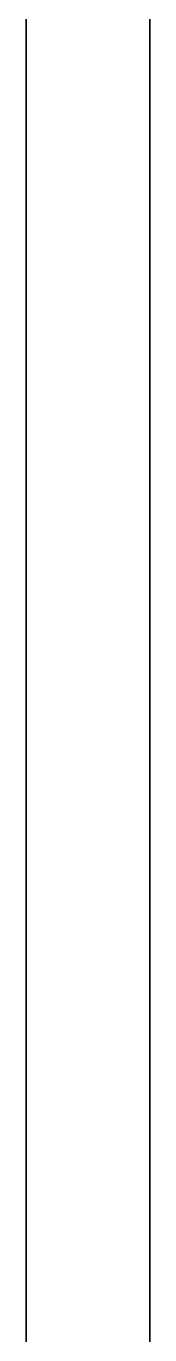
# Model space of a CAD drawing. Header units: centimetres. Extents: x 0 to 0.3, y -26.3 to 20.8.
# Drawn here: x 0 to 0.3, y -15.546 to -12.361 of the extents above; entities that cross this region are included whole.
import ezdxf

# ---------------------------------------------------------------- set-up
doc = ezdxf.new("R2010")
doc.units = ezdxf.units.CM
doc.header["$MEASUREMENT"] = 0
for name, color, linetype in [('Side 3 v3_Sketch1', 7, 'Continuous'), ('Side 3 v3_Sketch3', 7, 'Continuous'), ('Side 3 v3_Sketch4', 7, 'Continuous'), ('Side 3 v3_Sketch5', 7, 'Continuous'), ('Side 3 v3_Sketch6', 7, 'Continuous'), ('Side 3 v3_Sketch8', 7, 'Continuous')]:
    doc.layers.add(name, color=color, linetype=linetype)

msp = doc.modelspace()

# ---------------------------------------------------------------- linework, layer by layer
at = {"layer": 'Side 3 v3_Sketch1'}
for p, q in [((0, 19.1, -7), (0, -16.25, -7)), ((0, -16.25, 7), (0, 18.9, 7)), ((0, -15.85, 6.2848), (0, 3, 6.2848)), ((0, 3, -6.2848), (0, -15.85, -6.2848)), ((0, -13.8771, -6.2848), (0, -6.3965, 5.58)), ((0, -14.35, -6.2848), (0, -6.425, 6.2848)), ((0, -14.35, -5.5348), (0, -6.8979, 6.2848)), ((0, -15.25, 7.3), (0, -13.27, 7.3)), ((0, -13.27, 7.3), (0, -13.27, 7)), ((0, -14.35, 6.2848), (0, -14.35, -6.2848)), ((0, -14.95, 5), (0, -14.95, 3)), ((0, -15.25, 1), (0, -14.95, 1)), ((0, -14.95, -5), (0, -15.25, -5)), ((0, -15.25, 5), (0, -14.95, 5)), ((0, -14.95, 1), (0, -14.95, -1)), ((0, -14.95, 3), (0, -15.25, 3)), ((0, -15.25, -3), (0, -14.95, -3)), ((0, -14.95, -3), (0, -14.95, -5)), ((0, -14.95, -1), (0, -15.25, -1)), ((0, -15.25, 7), (0, -15.25, 7.3)), ((0, -15.25, 3), (0, -15.25, 5)), ((0, -15.25, -1), (0, -15.25, 1)), ((0, -15.25, -5), (0, -15.25, -3))]:
    msp.add_line(p, q, dxfattribs=at)
at = {"layer": 'Side 3 v3_Sketch3'}
for p, q in [((0.3, -16.25, -7), (0.3, 19.1, -7)), ((0.3, 2.5, -6.2848), (0.3, -13.8771, -6.2848)), ((0.3, -13.8771, -6.2848), (0.3, -6.3965, 5.58)), ((0.3, -6.8979, 6.2848), (0.3, -14.35, -5.5348)), ((0.3, -14.35, 6.2848), (0.3, -6.8979, 6.2848)), ((0.3, -12.2707, 7), (0.3, -16.25, 7)), ((0.3, -14.35, -5.5348), (0.3, -14.35, 6.2848)), ((0.3, -15.25, -3), (0.3, -14.95, -3)), ((0.3, -14.95, -3), (0.3, -14.95, -5)), ((0.3, -14.95, -1), (0.3, -15.25, -1)), ((0.3, -15.25, 1), (0.3, -14.95, 1)), ((0.3, -14.95, 1), (0.3, -14.95, -1)), ((0.3, -14.95, -5), (0.3, -15.25, -5)), ((0.3, -14.95, 5), (0.3, -14.95, 3)), ((0.3, -15.25, 5), (0.3, -14.95, 5)), ((0.3, -14.95, 3), (0.3, -15.25, 3)), ((0.3, -15.25, -5), (0.3, -15.25, -3)), ((0.3, -15.25, -1), (0.3, -15.25, 1)), ((0.3, -15.25, 3), (0.3, -15.25, 5))]:
    msp.add_line(p, q, dxfattribs=at)
at = {"layer": 'Side 3 v3_Sketch4'}
for p, q in [((0.3, -13.27, -7), (0.3, 4.35, -7)), ((0.3, 2.5, -6.2848), (0.3, -13.8771, -6.2848)), ((0.3, -13.8771, -6.2848), (0.3, -6.3965, 5.58)), ((0.3, -6.8979, 6.2848), (0.3, -14.35, -5.5348)), ((0.3, -13.35, 6.2848), (0.3, -6.8979, 6.2848)), ((0.3, -12.2707, 7), (0.3, -13.27, 7)), ((0.3, -15.25, -7.3), (0.3, -13.27, -7.3)), ((0.3, -13.27, -7.3), (0.3, -13.27, -7)), ((0.3, -13.27, 7.3), (0.3, -15.25, 7.3)), ((0.3, -13.27, 7), (0.3, -13.27, 7.3)), ((0.3, -14.35, -5.5348), (0.3, -14.35, 5.2848)), ((0.3, -15.25, -3), (0.3, -14.95, -3)), ((0.3, -14.95, -5), (0.3, -15.25, -5)), ((0.3, -14.95, 1), (0.3, -14.95, -1)), ((0.3, -14.95, 3), (0.3, -15.25, 3)), ((0.3, -15.25, 5), (0.3, -14.95, 5)), ((0.3, -14.95, 5), (0.3, -14.95, 3)), ((0.3, -15.25, 1), (0.3, -14.95, 1)), ((0.3, -14.95, -1), (0.3, -15.25, -1)), ((0.3, -14.95, -3), (0.3, -14.95, -5)), ((0.3, -16.1032, -7), (0.3, -15.25, -7)), ((0.3, -15.25, -7), (0.3, -15.25, -7.3)), ((0.3, -15.25, 7.3), (0.3, -15.25, 7)), ((0.3, -15.25, -1), (0.3, -15.25, 1)), ((0.3, -15.25, 3), (0.3, -15.25, 5)), ((0.3, -15.25, -5), (0.3, -15.25, -3)), ((0.3, -15.25, 7), (0.3, -16.1032, 7))]:
    msp.add_line(p, q, dxfattribs=at)
at = {"layer": 'Side 3 v3_Sketch4', "extrusion": (1, 0, 0)}
msp.add_arc((-13.35, 5.2848, 0.3), 1, 90, 180, dxfattribs=at)
at = {"layer": 'Side 3 v3_Sketch5'}
for p, q in [((0.3, -13.27, -7), (0.3, 4.35, -7)), ((0.3, 2.5, -6.2848), (0.3, -13.8771, -6.2848)), ((0.3, -13.8771, -6.2848), (0.3, -6.3965, 5.58)), ((0.3, -7.8646, 4.7514), (0.3, -13.7962, -4.6565)), ((0.3, -13.35, 6.2848), (0.3, -8.7105, 6.2848)), ((0.3, -12.2707, 7), (0.3, -13.27, 7)), ((0.3, -13.27, -7.3), (0.3, -13.27, -7)), ((0.3, -15.25, -7.3), (0.3, -13.27, -7.3)), ((0.3, -13.27, 7), (0.3, -13.27, 7.3)), ((0.3, -13.27, 7.3), (0.3, -15.25, 7.3)), ((0.3, -14.35, -4.4965), (0.3, -14.35, 5.2848)), ((0.3, -14.95, -3), (0.3, -14.95, -5)), ((0.3, -14.95, -5), (0.3, -15.25, -5)), ((0.3, -14.95, 3), (0.3, -15.25, 3)), ((0.3, -15.25, 5), (0.3, -14.95, 5)), ((0.3, -14.95, 5), (0.3, -14.95, 3)), ((0.3, -14.95, -1), (0.3, -15.25, -1)), ((0.3, -15.25, -3), (0.3, -14.95, -3)), ((0.3, -15.25, 1), (0.3, -14.95, 1)), ((0.3, -14.95, 1), (0.3, -14.95, -1)), ((0.3, -15.25, -7), (0.3, -15.25, -7.3)), ((0.3, -16.1032, -7), (0.3, -15.25, -7)), ((0.3, -15.25, 7), (0.3, -16.1032, 7)), ((0.3, -15.25, -1), (0.3, -15.25, 1)), ((0.3, -15.25, -5), (0.3, -15.25, -3)), ((0.3, -15.25, 7.3), (0.3, -15.25, 7)), ((0.3, -15.25, 3), (0.3, -15.25, 5))]:
    msp.add_line(p, q, dxfattribs=at)
at = {"layer": 'Side 3 v3_Sketch5', "extrusion": (1, 0, 0)}
for centre, radius, start, end in [((-13.35, 5.2848, 0.3), 1, 90, 180), ((-14.05, -4.4965, 0.3), 0.3, 180, 327.7689)]:
    msp.add_arc(centre, radius, start, end, dxfattribs=at)
at = {"layer": 'Side 3 v3_Sketch6'}
for p, q in [((0.3, -13.27, -7), (0.3, 4.35, -7)), ((0.3, 2.5, -6.2848), (0.3, -13.8771, -6.2848)), ((0.3, -13.8771, -6.2848), (0.3, -6.3965, 5.58)), ((0.3, -7.8646, 4.7514), (0.3, -13.7962, -4.6565)), ((0.3, -13.35, 6.2848), (0.3, -8.7105, 6.2848)), ((0.3, -12.2707, 7), (0.3, -13.27, 7)), ((0.3, -13.27, -7.3), (0.3, -13.27, -7)), ((0.3, -15.25, -7.3), (0.3, -13.27, -7.3)), ((0.3, -13.27, 7.3), (0.3, -15.25, 7.3)), ((0.3, -13.27, 7), (0.3, -13.27, 7.3)), ((0.3, -14.35, -4.4965), (0.3, -14.35, 5.2848)), ((0.3, -14.95, 3), (0.3, -15.25, 3)), ((0.3, -15.25, 5), (0.3, -14.95, 5)), ((0.3, -14.95, 5), (0.3, -14.95, 3)), ((0.3, -14.95, 1), (0.3, -14.95, -1)), ((0.3, -14.95, -1), (0.3, -15.25, -1)), ((0.3, -15.25, 1), (0.3, -14.95, 1)), ((0.3, -15.25, -3), (0.3, -14.95, -3)), ((0.3, -14.95, -3), (0.3, -14.95, -5)), ((0.3, -14.95, -5), (0.3, -15.25, -5)), ((0.3, -15.25, -7), (0.3, -15.25, -7.3)), ((0.3, -16.1032, -7), (0.3, -15.25, -7)), ((0.3, -15.25, 7.3), (0.3, -15.25, 7)), ((0.3, -15.25, -1), (0.3, -15.25, 1)), ((0.3, -15.25, 3), (0.3, -15.25, 5)), ((0.3, -15.25, 7), (0.3, -16.1032, 7)), ((0.3, -15.25, -5), (0.3, -15.25, -3))]:
    msp.add_line(p, q, dxfattribs=at)
at = {"layer": 'Side 3 v3_Sketch6', "extrusion": (1, 0, 0)}
for centre, radius, start, end in [((-13.35, 5.2848, 0.3), 1, 90, 180), ((-14.05, -4.4965, 0.3), 0.3, 180, 327.7689)]:
    msp.add_arc(centre, radius, start, end, dxfattribs=at)
at = {"layer": 'Side 3 v3_Sketch8'}
for p, q in [((0.3, -13.27, -7), (0.3, 4.35, -7)), ((0.3, 2.5, -6.2848), (0.3, -13.8771, -6.2848)), ((0.3, -13.8771, -6.2848), (0.3, -6.3965, 5.58)), ((0.3, -7.8646, 4.7514), (0.3, -13.7962, -4.6565)), ((0.3, -13.35, 6.2848), (0.3, -8.7105, 6.2848)), ((0.3, -12.2707, 7), (0.3, -13.27, 7)), ((0.3, -15.25, -7.3), (0.3, -13.27, -7.3)), ((0.3, -13.27, 7.3), (0.3, -15.25, 7.3)), ((0.3, -13.27, -7.3), (0.3, -13.27, -7)), ((0.3, -13.27, 7), (0.3, -13.27, 7.3)), ((0.3, -14.35, -4.4965), (0.3, -14.35, 5.2848)), ((0.3, -15.25, 1), (0.3, -14.95, 1)), ((0.3, -14.95, -1), (0.3, -15.25, -1)), ((0.3, -15.25, -3), (0.3, -14.95, -3)), ((0.3, -14.95, -5), (0.3, -15.25, -5)), ((0.3, -14.95, 1), (0.3, -14.95, -1)), ((0.3, -15.25, 5), (0.3, -14.95, 5)), ((0.3, -14.95, 5), (0.3, -14.95, 3)), ((0.3, -14.95, 3), (0.3, -15.25, 3)), ((0.3, -14.95, -3), (0.3, -14.95, -5)), ((0.3, -15.25, -5), (0.3, -15.25, -3)), ((0.3, -15.25, -1), (0.3, -15.25, 1)), ((0.3, -15.25, 3), (0.3, -15.25, 5)), ((0.3, -16.1032, -7), (0.3, -15.25, -7)), ((0.3, -15.25, -7), (0.3, -15.25, -7.3)), ((0.3, -15.25, 7.3), (0.3, -15.25, 7)), ((0.3, -15.25, 7), (0.3, -16.1032, 7))]:
    msp.add_line(p, q, dxfattribs=at)
at = {"layer": 'Side 3 v3_Sketch8', "extrusion": (1, 0, 0)}
for centre, radius, start, end in [((-13.35, 5.2848, 0.3), 1, 90, 180), ((-14.05, -4.4965, 0.3), 0.3, 180, 327.7689)]:
    msp.add_arc(centre, radius, start, end, dxfattribs=at)

doc.saveas('drawing.dxf')
